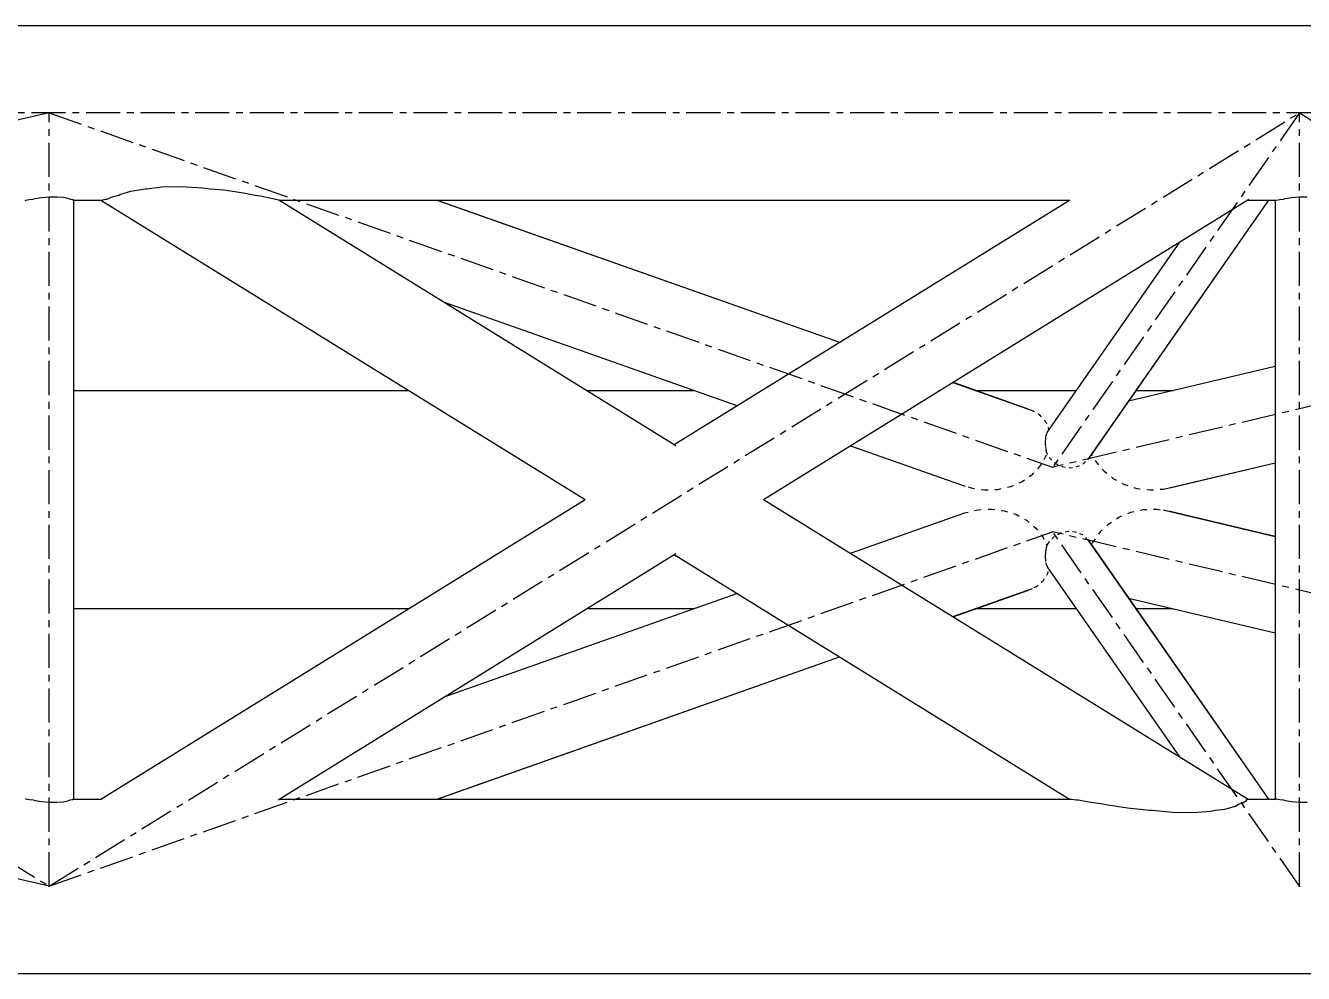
# Model space of a CAD drawing. Header units: millimetres. Extents: x 5143 to 30813, y 232 to 21408.
# Drawn here: x 24006.5 to 24303.9, y 10710 to 10930.6 of the extents above; entities that cross this region are included whole.
import ezdxf

# ---------------------------------------------------------------- set-up
doc = ezdxf.new("R2010")
doc.units = ezdxf.units.MM
doc.header["$LTSCALE"] = 0.25
doc.linetypes.add('CENTER', pattern=[50.8, 31.75, -6.35, 6.35, -6.35])
doc.linetypes.add('XKITLINE00', pattern=[0])

msp = doc.modelspace()

# ---------------------------------------------------------------- linework, layer by layer
at = {"color": 8, "linetype": 'XKITLINE00'}
for p, q in [((23581.46, 10930.57), (24815.89, 10930.57)), ((24038.15, 10893.02), (24042.65, 10893.12)), ((24042.65, 10893.12), (24047.63, 10892.83)), ((24006.55, 10889.95), (24007.36, 10890.1)), ((24007.36, 10890.1), (24008.22, 10890.18)), ((24008.22, 10890.18), (24008.62, 10890.31)), ((24008.62, 10890.31), (24010.21, 10890.59)), ((24010.21, 10890.59), (24011.97, 10890.74)), ((24011.97, 10890.74), (24013.73, 10890.75)), ((24013.73, 10890.75), (24015.32, 10890.6)), ((24015.32, 10890.6), (24016.58, 10890.32)), ((24016.58, 10890.32), (24016.88, 10890.18)), ((24016.88, 10890.18), (24017.39, 10890.1)), ((24017.39, 10890.1), (24017.67, 10889.96)), ((24024.26, 10889.93), (24025.09, 10890.14)), ((24025.09, 10890.14), (24025.51, 10890.18)), ((24025.51, 10890.18), (24026.41, 10890.65)), ((24026.41, 10890.65), (24028.22, 10891.1)), ((24028.22, 10891.1), (24028.45, 10891.25)), ((24028.45, 10891.25), (24030.95, 10892.01)), ((24030.95, 10892.01), (24034.32, 10892.57)), ((24034.32, 10892.57), (24034.82, 10892.61)), ((24034.82, 10892.61), (24038.15, 10893.02)), ((24047.63, 10892.83), (24049.42, 10892.61)), ((24049.42, 10892.61), (24052.59, 10892.32)), ((24052.59, 10892.32), (24057.22, 10891.66)), ((24057.22, 10891.66), (24059.94, 10891.1)), ((24059.94, 10891.1), (24061.19, 10890.93)), ((24061.19, 10890.93), (24064.01, 10890.36)), ((24064.01, 10890.36), (24064.54, 10890.18)), ((24064.54, 10890.18), (24065.43, 10890.04)), ((24178.21, 10820.27), (24291.15, 10890.14)), ((24297.54, 10889.95), (24298.35, 10890.1)), ((24298.35, 10890.1), (24299.21, 10890.18)), ((24299.21, 10890.18), (24299.61, 10890.31)), ((24299.61, 10890.31), (24301.2, 10890.59)), ((24301.2, 10890.59), (24302.96, 10890.74)), ((24302.96, 10890.74), (24304.72, 10890.75)), ((24006.42, 10889.87), (24006.55, 10889.95)), ((24017.67, 10890.06), (24017.67, 10750.49)), ((24017.67, 10889.97), (24024.44, 10889.97)), ((24017.67, 10889.96), (24017.67, 10750.59)), ((24024.04, 10889.97), (24136.72, 10820.27)), ((24024.08, 10889.97), (24024.31, 10889.87)), ((24024.26, 10889.93), (24024.31, 10889.87)), ((24065.43, 10890.04), (24157.83, 10832.88)), ((24065.53, 10889.97), (24249.5, 10889.97)), ((24102.2, 10889.97), (24195.89, 10856.87)), ((24102.28, 10889.97), (24195.92, 10856.89)), ((24157.46, 10833.11), (24249.4, 10889.97)), ((24295.74, 10889.97), (24253.62, 10829.52)), ((24295.76, 10889.97), (24253.92, 10829.92)), ((24290.89, 10889.97), (24297.41, 10889.97)), ((24297.26, 10889.97), (24297.26, 10750.57)), ((24297.26, 10889.96), (24297.26, 10750.59)), ((24297.26, 10889.96), (24297.41, 10889.87)), ((24297.41, 10889.87), (24297.54, 10889.95)), ((24275.04, 10880.17), (24244.33, 10836.1)), ((24104.1, 10866.12), (24172.03, 10842.12)), ((24263.19, 10843.22), (24297.26, 10851.29)), ((24017.67, 10845.67), (24095.66, 10845.67)), ((24137.15, 10845.67), (24161.97, 10845.67)), ((24222.29, 10847.54), (24240.77, 10841.02)), ((24222.32, 10847.56), (24239.74, 10841.41)), ((24227.67, 10845.67), (24251, 10845.67)), ((24264.9, 10845.67), (24273.56, 10845.67)), ((24240.77, 10841.02), (24241.21, 10840.74)), ((24242.1, 10840.18), (24242.55, 10839.89)), ((24242.55, 10839.89), (24242.78, 10839.6)), ((24242.78, 10839.6), (24242.83, 10839.53)), ((24243.53, 10838.76), (24243.88, 10838.38)), ((24243.88, 10838.38), (24244.05, 10837.93)), ((24244.4, 10837.03), (24244.51, 10836.76)), ((24244.51, 10836.76), (24244.61, 10836.57)), ((24244.61, 10836.57), (24244.61, 10836.5)), ((24243.8, 10834.31), (24243.73, 10833.77)), ((24243.73, 10833.77), (24243.75, 10833.55)), ((24243.85, 10834.91), (24243.82, 10834.33)), ((24243.93, 10835.08), (24243.85, 10834.91)), ((24243.94, 10835.27), (24243.91, 10835.07)), ((24244.05, 10835.46), (24243.94, 10835.27)), ((24244.16, 10835.67), (24244.05, 10835.46)), ((24244.33, 10836.1), (24244.17, 10835.69)), ((24198.44, 10832.79), (24225.11, 10823.36)), ((24243.77, 10833.57), (24243.75, 10833.37)), ((24243.75, 10833.37), (24243.84, 10832.69)), ((24243.97, 10830.63), (24243.76, 10830.07)), ((24243.83, 10832.67), (24243.83, 10832.61)), ((24243.85, 10832.42), (24243.88, 10831.97)), ((24243.88, 10831.97), (24243.95, 10831.71)), ((24243.96, 10831.73), (24244, 10831.48)), ((24244, 10831.48), (24244.24, 10830.81)), ((24244.23, 10830.79), (24244.24, 10830.76)), ((24244.24, 10830.81), (24244.24, 10830.81)), ((24254.52, 10830.77), (24254.7, 10830.52)), ((24242.48, 10827.92), (24242.01, 10827.45)), ((24242.8, 10828.47), (24242.48, 10827.92)), ((24243.66, 10829.94), (24243.43, 10829.54)), ((24243.76, 10830.07), (24243.66, 10829.94)), ((24244.7, 10830.08), (24244.79, 10829.94)), ((24244.79, 10829.94), (24244.82, 10829.88)), ((24244.82, 10829.88), (24245.31, 10829.44)), ((24245.96, 10828.85), (24246.14, 10828.68)), ((24246.14, 10828.68), (24246.73, 10828.4)), ((24247.53, 10828.02), (24247.75, 10827.92)), ((24247.75, 10827.92), (24248.39, 10827.82)), ((24249.26, 10827.69), (24249.5, 10827.66)), ((24249.5, 10827.66), (24250.13, 10827.76)), ((24250.99, 10827.89), (24251.22, 10827.93)), ((24251.22, 10827.93), (24251.78, 10828.21)), ((24252.54, 10828.6), (24252.74, 10828.71)), ((24253.18, 10829.15), (24252.74, 10828.71)), ((24253.92, 10829.92), (24253.84, 10829.83)), ((24255.4, 10829.43), (24255.7, 10828.88)), ((24255.7, 10828.88), (24256.16, 10828.37)), ((24271.33, 10822.71), (24297.26, 10828.84)), ((24272.76, 10822.98), (24297.26, 10828.78)), ((24238.4, 10824.43), (24238.96, 10824.83)), ((24240.07, 10825.63), (24240.62, 10826.03)), ((24240.7, 10826.13), (24240.62, 10826.03)), ((24241.08, 10826.51), (24240.7, 10826.13)), ((24257.06, 10827.36), (24257.51, 10826.85)), ((24257.51, 10826.85), (24258.11, 10826.42)), ((24259.18, 10825.55), (24259.7, 10825.11)), ((24259.7, 10825.11), (24260.34, 10824.76)), ((24225.82, 10823.21), (24226.56, 10822.97)), ((24226.56, 10822.97), (24227.34, 10822.86)), ((24228.89, 10822.64), (24229.67, 10822.53)), ((24229.67, 10822.53), (24230.46, 10822.56)), ((24232.01, 10822.61), (24232.79, 10822.64)), ((24232.79, 10822.64), (24233.54, 10822.8)), ((24235.01, 10823.12), (24235.75, 10823.28)), ((24235.75, 10823.28), (24236.42, 10823.57)), ((24237.74, 10824.14), (24238.4, 10824.43)), ((24261.6, 10824.08), (24262.24, 10823.74)), ((24262.24, 10823.74), (24262.97, 10823.52)), ((24264.4, 10823.09), (24265.12, 10822.87)), ((24265.12, 10822.87), (24265.9, 10822.78)), ((24267.43, 10822.6), (24268.21, 10822.51)), ((24268.21, 10822.51), (24269, 10822.56)), ((24270.55, 10822.66), (24271.33, 10822.71)), ((24024.04, 10750.57), (24136.72, 10820.27)), ((24178.21, 10820.27), (24290.98, 10750.51)), ((24198.44, 10807.76), (24225.06, 10817.16)), ((24225.06, 10817.16), (24225.82, 10817.34)), ((24227.34, 10817.69), (24228.11, 10817.87)), ((24228.11, 10817.87), (24228.89, 10817.91)), ((24230.46, 10817.99), (24231.25, 10818.03)), ((24231.25, 10818.03), (24232.01, 10817.94)), ((24233.54, 10817.75), (24234.31, 10817.65)), ((24234.31, 10817.65), (24235.01, 10817.43)), ((24236.42, 10816.98), (24237.13, 10816.75)), ((24237.13, 10816.75), (24237.74, 10816.41)), ((24260.34, 10815.79), (24260.93, 10816.18)), ((24260.93, 10816.18), (24261.6, 10816.46)), ((24262.97, 10817.03), (24263.66, 10817.31)), ((24263.66, 10817.31), (24264.4, 10817.46)), ((24265.9, 10817.77), (24266.66, 10817.93)), ((24266.66, 10817.93), (24267.43, 10817.95)), ((24269, 10817.99), (24269.78, 10818.01)), ((24269.78, 10818.01), (24270.55, 10817.89)), ((24271.2, 10817.87), (24297.26, 10811.7)), ((24272.13, 10817.65), (24272.87, 10817.54)), ((24272.87, 10817.54), (24297.26, 10811.77)), ((24238.96, 10815.72), (24239.58, 10815.37)), ((24239.58, 10815.37), (24240.07, 10814.92)), ((24241.08, 10814.04), (24241.62, 10813.61)), ((24241.62, 10813.61), (24242.01, 10813.1)), ((24248.39, 10812.73), (24249.02, 10812.88)), ((24249.02, 10812.88), (24249.26, 10812.86)), ((24250.13, 10812.79), (24250.77, 10812.75)), ((24256.54, 10812.72), (24257.06, 10813.19)), ((24258.11, 10814.13), (24258.43, 10814.42)), ((24258.6, 10814.61), (24258.43, 10814.42)), ((24258.6, 10814.61), (24259.18, 10815)), ((24242.8, 10812.08), (24243.19, 10811.57)), ((24243.19, 10811.57), (24243.43, 10811.01)), ((24243.97, 10809.92), (24244.15, 10809.6)), ((24244.53, 10810.3), (24244.24, 10809.74)), ((24244.7, 10810.47), (24244.53, 10810.3)), ((24245.75, 10811.58), (24245.31, 10811.11)), ((24245.75, 10811.58), (24245.96, 10811.7)), ((24246.73, 10812.15), (24247.29, 10812.48)), ((24247.29, 10812.48), (24247.53, 10812.53)), ((24250.77, 10812.75), (24250.99, 10812.66)), ((24251.78, 10812.34), (24252.36, 10812.1)), ((24252.36, 10812.1), (24252.54, 10811.95)), ((24253.18, 10811.4), (24253.64, 10810.99)), ((24253.64, 10810.99), (24295.74, 10750.57)), ((24253.89, 10810.67), (24295.76, 10750.57)), ((24255.01, 10810.58), (24254.7, 10810.03)), ((24255.04, 10810.61), (24255.01, 10810.58)), ((24255.4, 10811.12), (24255.04, 10810.61)), ((24256.54, 10812.72), (24256.16, 10812.18)), ((24065.27, 10750.41), (24157.83, 10807.67)), ((24157.46, 10807.44), (24249.4, 10750.57)), ((24243.83, 10807.88), (24243.74, 10807.2)), ((24243.74, 10807.2), (24243.75, 10807)), ((24243.77, 10806.98), (24243.74, 10806.76)), ((24243.89, 10808.56), (24243.84, 10807.87)), ((24243.96, 10808.82), (24243.89, 10808.56)), ((24243.98, 10809.09), (24243.95, 10808.84)), ((24244.24, 10809.79), (24243.98, 10809.09)), ((24243.74, 10806.76), (24243.81, 10806.23)), ((24243.8, 10806.24), (24243.83, 10805.81)), ((24243.84, 10805.65), (24243.91, 10805.48)), ((24243.93, 10805.46), (24243.96, 10805.26)), ((24243.96, 10805.26), (24244.07, 10805.06)), ((24244.07, 10805.06), (24244.17, 10804.86)), ((24244.16, 10804.88), (24244.32, 10804.47)), ((24244.32, 10804.47), (24275.04, 10760.38)), ((24242.83, 10801.02), (24243.26, 10801.36)), ((24243.53, 10801.79), (24243.26, 10801.36)), ((24244.31, 10803.04), (24244.05, 10802.62)), ((24244.4, 10803.52), (24244.31, 10803.04)), ((24104.1, 10774.43), (24172.03, 10798.43)), ((24222.29, 10793.01), (24240.81, 10799.55)), ((24222.32, 10792.99), (24239.64, 10799.1)), ((24239.64, 10799.1), (24239.94, 10799.24)), ((24241.21, 10799.81), (24241.73, 10800.05)), ((24241.73, 10800.05), (24242.1, 10800.37)), ((24263.19, 10797.33), (24297.26, 10789.26)), ((24017.67, 10794.87), (24095.66, 10794.87)), ((24137.15, 10794.87), (24161.96, 10794.87)), ((24227.67, 10794.87), (24251, 10794.87)), ((24264.9, 10794.87), (24273.56, 10794.87)), ((24102.2, 10750.57), (24195.89, 10783.68)), ((24102.28, 10750.57), (24195.92, 10783.66)), ((24006.42, 10750.67), (24006.55, 10750.6)), ((24006.55, 10750.6), (24007.36, 10750.45)), ((24007.36, 10750.45), (24008.22, 10750.36)), ((24008.22, 10750.36), (24008.62, 10750.24)), ((24016.58, 10750.23), (24016.88, 10750.36)), ((24016.88, 10750.36), (24017.39, 10750.44)), ((24017.39, 10750.44), (24017.67, 10750.59)), ((24017.67, 10750.57), (24024.15, 10750.57)), ((24065.53, 10750.57), (24249.8, 10750.57)), ((24249.34, 10750.67), (24249.44, 10750.57)), ((24249.34, 10750.67), (24249.46, 10750.62)), ((24249.46, 10750.62), (24250.98, 10750.41)), ((24250.98, 10750.41), (24251.54, 10750.36)), ((24251.54, 10750.36), (24253.96, 10749.9)), ((24290.57, 10750.36), (24290.98, 10750.51)), ((24290.57, 10750.36), (24290.61, 10750.19)), ((24290.89, 10750.57), (24297.41, 10750.57)), ((24297.26, 10750.59), (24297.41, 10750.67)), ((24297.41, 10750.67), (24297.54, 10750.6)), ((24297.54, 10750.6), (24298.35, 10750.45)), ((24298.35, 10750.45), (24299.21, 10750.36)), ((24299.21, 10750.36), (24299.61, 10750.24)), ((24008.62, 10750.24), (24010.21, 10749.96)), ((24010.21, 10749.96), (24011.97, 10749.81)), ((24011.97, 10749.81), (24013.73, 10749.8)), ((24013.73, 10749.8), (24015.32, 10749.95)), ((24015.32, 10749.95), (24016.58, 10750.23)), ((24253.96, 10749.9), (24257.22, 10749.44)), ((24257.22, 10749.44), (24257.94, 10749.3)), ((24257.94, 10749.3), (24262.9, 10748.53)), ((24262.9, 10748.53), (24268.06, 10747.98)), ((24268.06, 10747.98), (24268.69, 10747.94)), ((24268.69, 10747.94), (24273.37, 10747.53)), ((24273.37, 10747.53), (24278.18, 10747.43)), ((24278.18, 10747.43), (24282.23, 10747.72)), ((24282.23, 10747.72), (24283.29, 10747.94)), ((24283.29, 10747.94), (24285.54, 10748.23)), ((24285.54, 10748.23), (24288.02, 10748.89)), ((24288.02, 10748.89), (24288.94, 10749.44)), ((24288.94, 10749.44), (24289.64, 10749.62)), ((24289.64, 10749.62), (24290.61, 10750.19)), ((24299.61, 10750.24), (24301.2, 10749.96)), ((24301.2, 10749.96), (24302.96, 10749.81)), ((24302.96, 10749.81), (24304.72, 10749.8)), ((23581.46, 10709.97), (24815.89, 10709.97))]:
    msp.add_line(p, q, dxfattribs=at)
at = {"color": 8, "linetype": 'CENTER'}
for p, q in [((24815.89, 10910.27), (23430, 10910.27)), ((24011.97, 10910.27), (23663.5, 10827.77)), ((23720.98, 10910.27), (24011.97, 10730.27)), ((24011.97, 10730.27), (24302.96, 10910.27)), ((24011.97, 10910.27), (24245.48, 10827.77)), ((24011.97, 10730.27), (24011.97, 10910.27)), ((24593.95, 10910.27), (24245.48, 10827.77)), ((24302.96, 10910.27), (24245.48, 10827.77)), ((24302.96, 10910.27), (24593.95, 10730.27)), ((24302.96, 10730.27), (24302.96, 10910.27)), ((24011.97, 10730.27), (23663.5, 10812.77)), ((24011.97, 10730.27), (24245.48, 10812.77)), ((24593.95, 10730.27), (24245.48, 10812.77)), ((24302.96, 10730.27), (24245.48, 10812.77))]:
    msp.add_line(p, q, dxfattribs=at)
at = {"color": 8, "linetype": 'XKITLINE00'}
for centre in [(24011.97, 10910.27), (24011.97, 10910.27), (24011.97, 10910.27), (24302.96, 10910.27), (24302.96, 10910.27), (24302.96, 10910.27), (24302.96, 10910.27), (24245.48, 10827.77), (24245.48, 10827.77), (24245.48, 10827.77), (24245.48, 10812.77), (24245.48, 10812.77), (24245.48, 10812.77), (24011.97, 10730.27), (24011.97, 10730.27), (24011.97, 10730.27), (24011.97, 10730.27), (24011.97, 10730.27), (24302.96, 10730.27), (24302.96, 10730.27)]:
    msp.add_circle(centre, 0.05, dxfattribs=at)

doc.saveas('drawing.dxf')
